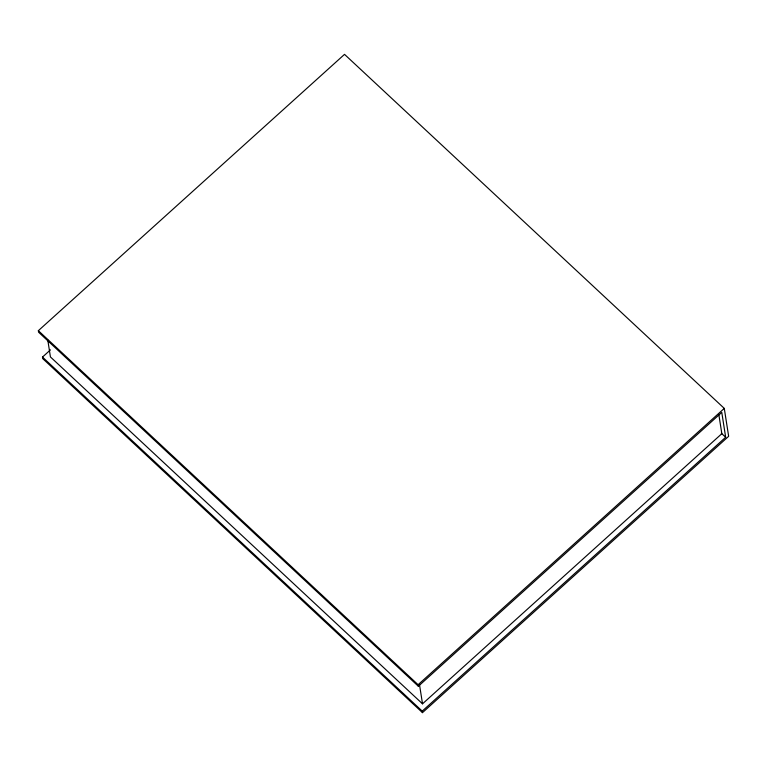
<?xml version="1.0" encoding="UTF-8"?>
<svg xmlns="http://www.w3.org/2000/svg" width="767" height="767" viewBox="0 0 767 767"><rect width="100%" height="100%" fill="white"/><g stroke="black" fill="none" stroke-linecap="round" stroke-linejoin="round"><path stroke-width="1.15" d="M422.473 712.639L422.233 711.114L725.668 437.267L721.776 412.397L418.341 686.244L38.59 332.207L38.35 330.682L344.527 54.361L724.278 408.399L728.65 436.318L422.473 712.639L42.722 358.601L42.482 357.077L50.469 349.867M418.341 686.244L418.101 684.72L724.278 408.399M47.775 339.982L50.43 356.943L422.512 703.828L721.833 433.691L718.823 414.477M721.296 433.192L725.668 437.267M38.35 330.682L418.101 684.72M42.482 357.077L422.233 711.114M419.501 684.605L422.512 703.828"/></g></svg>
